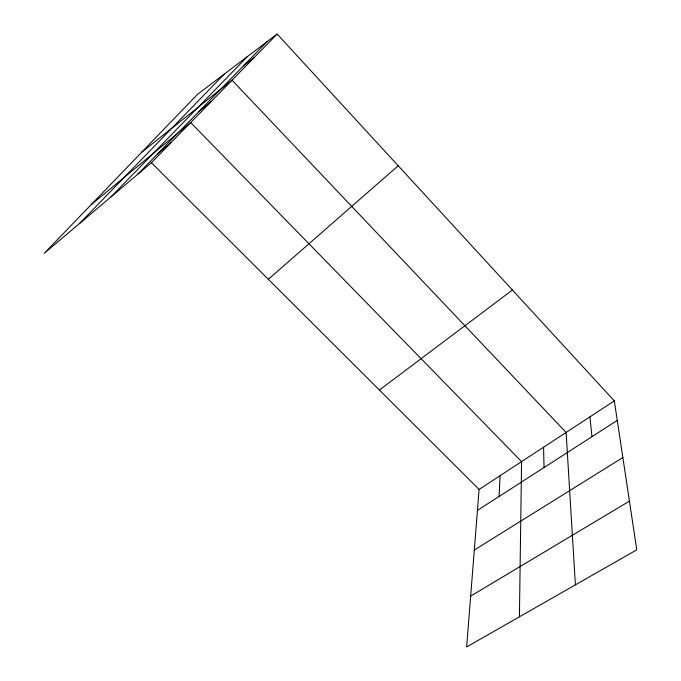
<?xml version="1.0" encoding="UTF-8"?>
<svg xmlns="http://www.w3.org/2000/svg" width="681" height="681" viewBox="0 0 681 681"><rect width="100%" height="100%" fill="white"/><g stroke="black" fill="none" stroke-linecap="round" stroke-linejoin="round"><path stroke-width="1.02" d="M519.416 616.824L521.578 461.616L190.654 122.554L91.263 204.555M499.096 496.458L500.084 475.687M151.412 162.716L479.092 489.426L466.647 646.95L636.761 549.814L614.322 400.888L277.141 34.05L197.481 94.37L44.239 253.332L151.412 162.716L277.141 34.05M79.566 223.462L224.177 74.161M110.969 196.911L247.535 56.472M137.528 174.455L267.037 41.703M268.331 279.295L398.198 165.747M157.413 154.068L170.769 142.899M198.878 111.573L211.067 101.665M141.657 152.289L232.042 80.196L566.115 432.452L575.394 584.851M243.415 65.912L254.268 57.451M379.402 390.034L512.418 290.021M479.092 489.426L614.322 400.888M477.432 510.401L617.267 420.398M474.308 550.035L622.86 457.538M470.665 596.105L629.423 501.139M589.916 416.866L591.976 436.674M543.583 447.204L544.025 467.541"/></g></svg>
